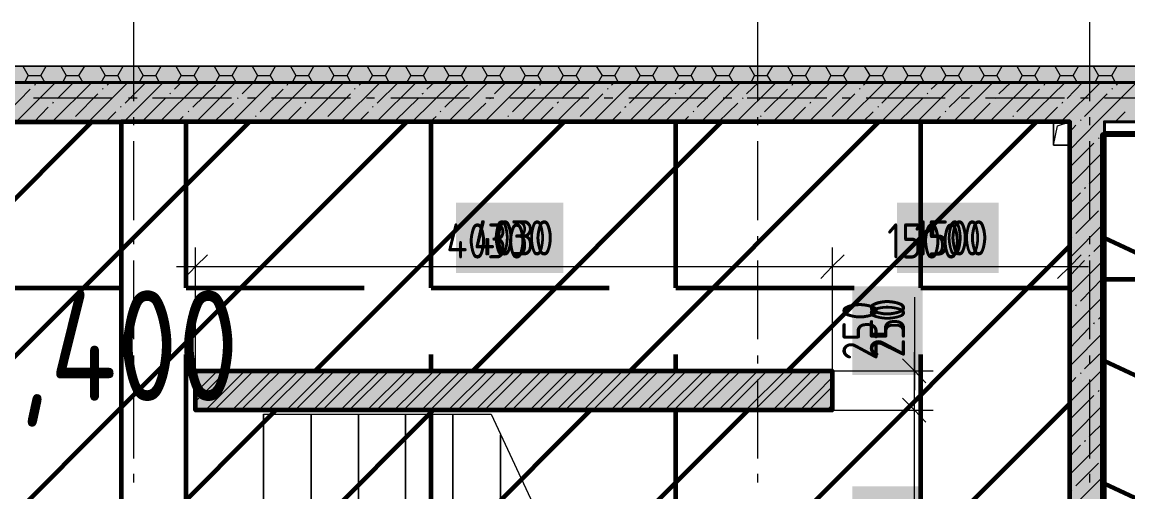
# Model space of a CAD drawing. Header units: millimetres. Extents: x -164500 to 426394, y -23753 to 102118.
# Drawn here: x -62200 to -55198, y 19386 to 22360 of the extents above; entities that cross this region are included whole.
import ezdxf

# ---------------------------------------------------------------- set-up
doc = ezdxf.new("R2010")
doc.units = ezdxf.units.MM
for name, color, linetype, lineweight in [('0) шлифовка', 5, 'Continuous', 60), ('183 стяжка подвал', 160, 'Continuous', 60), ('192 подвал стенки 0.2м гидроиз', 6, 'Continuous', 60), ('414 скб подвал', 160, 'Continuous', 60)]:
    doc.layers.add(name, color=color, linetype=linetype, lineweight=lineweight)
doc.layers.add('PDF _Геометрия', color=7, linetype='Continuous', true_color=0x1f1f1f)
doc.layers.add('PDF _Сплошная заливка', color=7, linetype='Continuous', true_color=0xffffff)
doc.layers.add('PDF _Текст', color=7, linetype='Continuous')
doc.styles.get("Standard").update_dxf_attribs({"font": 'ГОСТ тип А.ttf'})
doc.styles.add('СПДС', font='ГОСТ тип А.ttf', dxfattribs={"width": 0.9})
doc.linetypes.add('зигзаг', pattern='A,0.00254,-5.08,[131,ltypeshp.shx,S=5.08,R=0,X=-5.08,Y=0],-10.16,[131,ltypeshp.shx,S=5.08,R=180,X=5.08,Y=0],-5.08', length=20.32254)
pattern_1 = [(45, (205553.1, 26879), (-498.4042, 498.4042), [])]
pattern_2 = [(0, (205553.1, 26879), (0, 1550.67), [1127.76, -422.91]), (90, (205553.1, 26879), (-1550.67, 9e-14), [1127.76, -422.91])]

msp = doc.modelspace()

# ---------------------------------------------------------------- hatches: boundary and pattern name
at = {"layer": '0) шлифовка', "true_color": 0x2776bb}
h = msp.add_hatch(dxfattribs=at)
h.set_pattern_fill('ANSI31', color=152, scale=222, angle=110)
h.set_pattern_definition([(155, (205553.1, 26879), (-297.8825, -638.811), [])])
h.paths.add_polyline_path([(-45805.689, 11171.427), (-55345.934, 11171.427), (-55345.934, 21656.377), (-45805.689, 21656.377)])
at = {"layer": '183 стяжка подвал'}
h = msp.add_hatch(dxfattribs=at)
h.set_pattern_fill('ANSI31', color=256, scale=222)
h.set_pattern_definition(pattern_1)
h.paths.add_polyline_path([(-61573.359, 21728.394), (-63094.206, 21728.394), (-63094.206, 14191.94), (-61573.359, 14191.94)])
h = msp.add_hatch(dxfattribs=at)
h.set_pattern_fill('ANSI31', color=256, scale=222)
h.set_pattern_definition(pattern_1)
h.paths.add_polyline_path([(-55566.224, 21728.394), (-61573.359, 21728.394), (-61573.359, 18288.484), (-55566.224, 18288.484)])
h.paths.add_polyline_path([(-61103.125, 19902.53), (-61103.125, 20152.475), (-57070.143, 20152.475), (-57070.143, 19902.53)], flags=16)
at = {"layer": '414 скб подвал'}
h = msp.add_hatch(dxfattribs=at)
h.set_pattern_fill('ANGLE', color=256, scale=222)
h.set_pattern_definition(pattern_2)
h.paths.add_polyline_path([(-61573.359, 21728.394), (-63094.206, 21728.394), (-63094.206, 14191.94), (-61573.359, 14191.94)])
h = msp.add_hatch(dxfattribs=at)
h.set_pattern_fill('ANGLE', color=256, scale=222)
h.set_pattern_definition(pattern_2)
h.paths.add_polyline_path([(-55566.224, 21728.394), (-61573.359, 21728.394), (-61573.359, 18288.484), (-55566.224, 18288.484)])
h.paths.add_polyline_path([(-61103.125, 19902.53), (-61103.125, 20152.475), (-57070.143, 20152.475), (-57070.143, 19902.53)], flags=16)
h = msp.add_hatch(dxfattribs=at)
h.set_pattern_fill('ANGLE', color=256, scale=220)
h.set_pattern_definition([(0, (205553.1, 26879), (0, 1536.7), [1117.6, -419.1]), (90, (205553.1, 26879), (-1536.7, 9e-14), [1117.6, -419.1])])
h.paths.add_polyline_path([(-45805.689, 11171.427), (-55345.934, 11171.427), (-55345.934, 21656.377), (-45805.689, 21656.377)])

# ---------------------------------------------------------------- linework, layer by layer
at = {"layer": '0) шлифовка'}
msp.add_lwpolyline([(-45805.689, 11171.427), (-55345.934, 11171.427), (-55345.934, 21656.377), (-45805.689, 21656.377)], close=True, dxfattribs=at)
at = {"layer": '183 стяжка подвал'}
for points in [[(-63094.206, 21728.394), (-61573.359, 21728.394), (-61573.359, 14191.94), (-63094.206, 14191.94)], [(-61573.359, 18288.484), (-55566.224, 18288.484), (-55566.224, 21728.394), (-61573.359, 21728.394)], [(-61103.125, 20152.475), (-57070.143, 20152.475), (-57070.143, 19902.53), (-61103.125, 19902.53)]]:
    msp.add_lwpolyline(points, close=True, dxfattribs=at)
at = {"layer": '192 подвал стенки 0.2м гидроиз'}
msp.add_lwpolyline([(-55358.643, 13971.65), (-55358.643, 21647.904), (-45792.98, 21647.904), (-45792.98, 19027.945)], dxfattribs=at)
at = {"layer": 'PDF _Геометрия', "color": 7, "lineweight": 9}
for points in [[(-61492.869, 21859.721), (-61492.869, 22359.61)], [(-57540.36, 21859.721), (-57540.36, 22359.61)], [(-55439.134, 21859.721), (-55439.134, 22359.61)], [(-62128.32, 21880.903), (-61628.432, 21880.903)], [(-61526.759, 21880.903), (-61471.687, 21880.903)], [(-61374.251, 21880.903), (-60874.362, 21880.903)], [(-60772.69, 21880.903), (-60721.854, 21880.903)], [(-60620.182, 21880.903), (-60120.293, 21880.903)], [(-60018.621, 21880.903), (-59967.785, 21880.903)], [(-59866.113, 21880.903), (-59366.224, 21880.903)], [(-59264.552, 21880.903), (-59213.716, 21880.903)], [(-59112.044, 21880.903), (-58612.155, 21880.903)], [(-58514.719, 21880.903), (-58459.647, 21880.903)], [(-58357.974, 21880.903), (-57858.086, 21880.903)], [(-57760.65, 21880.903), (-57705.578, 21880.903)], [(-57608.142, 21880.903), (-57104.017, 21880.903)], [(-57006.581, 21880.903), (-56951.508, 21880.903)], [(-56854.073, 21880.903), (-56354.184, 21880.903)], [(-56252.512, 21880.903), (-56201.676, 21880.903)], [(-56100.003, 21880.903), (-55600.115, 21880.903)], [(-55498.443, 21880.903), (-55447.607, 21880.903)], [(-55345.934, 21880.903), (-54846.046, 21880.903)], [(-61492.869, 21707.213), (-61492.869, 21758.049)], [(-57540.36, 21707.213), (-57540.36, 21758.049)], [(-55667.896, 21580.122), (-55642.478, 21702.976), (-55566.224, 21728.394)], [(-55439.134, 21707.213), (-55439.134, 21758.049)], [(-61492.869, 21105.652), (-61492.869, 21605.54)], [(-57540.36, 21105.652), (-57540.36, 21605.54)], [(-55439.134, 21105.652), (-55439.134, 21605.54)], [(-61492.869, 20953.144), (-61492.869, 21003.98)], [(-57540.36, 20953.144), (-57540.36, 21003.98)], [(-55439.134, 20953.144), (-55439.134, 21003.98)], [(-61103.125, 20152.475), (-61103.125, 20813.344), (-61103.125, 20931.962)], [(-57070.126, 20931.962), (-57070.126, 20813.344), (-57070.126, 20152.475), (-56549.056, 20152.475), (-56430.438, 20152.475)], [(-55566.224, 20919.253), (-55566.224, 20813.344), (-55566.224, 20690.49)], [(-61492.869, 20351.583), (-61492.869, 20851.471)], [(-61221.743, 20813.344), (-57070.126, 20813.344), (-55447.607, 20813.344)], [(-57540.36, 20351.583), (-57540.36, 20851.471)], [(-55439.134, 20351.583), (-55439.134, 20851.471)], [(-56549.056, 20618.472), (-56549.056, 20139.766), (-56549.056, 20029.621)], [(-61492.869, 20199.074), (-61492.869, 20249.911)], [(-57540.36, 20199.074), (-57540.36, 20249.911)], [(-56549.056, 18207.993), (-56549.056, 19902.53), (-56549.056, 20271.092)], [(-55439.134, 20199.074), (-55439.134, 20249.911)], [(-61492.869, 19597.514), (-61492.869, 20097.402)], [(-57540.36, 19597.514), (-57540.36, 20097.402)], [(-55439.134, 19597.514), (-55439.134, 20097.402)], [(-57070.126, 19902.53), (-56549.056, 19902.53), (-56430.438, 19902.53)], [(-60671.018, 19877.112), (-60671.018, 18326.611)], [(-61492.869, 19445.005), (-61492.869, 19500.078)], [(-57540.36, 19445.005), (-57540.36, 19500.078)], [(-55439.134, 19445.005), (-55439.134, 19500.078)]]:
    msp.add_lwpolyline(points, dxfattribs=at)
for points in [[(-30948.833, 22080.011), (-30948.833, 461.951), (-30948.833, 22080.011), (-31050.505, 22080.011), (-62992.534, 22080.011), (-31050.505, 22080.011)], [(-55667.896, 21728.394), (-55566.224, 21728.394), (-55566.224, 21580.122), (-55667.896, 21580.122)], [(-55566.224, 21728.394), (-55667.896, 21728.394), (-55667.896, 21580.122), (-55566.224, 21580.122)], [(-59772.913, 18326.611), (-60069.457, 18326.611), (-60069.457, 19877.112), (-60069.457, 18326.611), (-60370.238, 18326.611), (-60671.018, 18326.611), (-60671.018, 19877.112), (-60370.238, 19877.112), (-60069.457, 19877.112), (-59772.913, 19877.112), (-59472.133, 19877.112), (-59230.661, 19877.112), (-58921.408, 19216.243), (-58730.773, 19169.643), (-59010.371, 19034.08), (-58815.5, 18987.48), (-58510.483, 18326.611), (-58569.792, 18326.611), (-58870.572, 18326.611), (-59171.352, 18326.611), (-59472.133, 18326.611)], [(-60370.238, 18326.611), (-60370.238, 19877.112)], [(-59772.913, 18326.611), (-59772.913, 19877.112)], [(-59472.133, 18326.611), (-59472.133, 19877.112)], [(-59171.352, 18326.611), (-59171.352, 19745.786)]]:
    msp.add_lwpolyline(points, close=True, dxfattribs=at)
at = {"layer": 'PDF _Геометрия', "color": 251, "lineweight": 9, "true_color": 0x4a4a4a}
for points in [[(-62196.102, 22080.011), (-62162.211, 22020.702), (-62081.72, 22020.702), (-62056.302, 21978.339)], [(-62081.72, 22020.702), (-62047.83, 22080.011)], [(-61954.63, 22080.011), (-61920.739, 22020.702), (-61840.249, 22020.702), (-61814.831, 21978.339)], [(-61840.249, 22020.702), (-61802.122, 22080.011)], [(-61708.922, 22080.011), (-61675.031, 22020.702), (-61594.541, 22020.702), (-61573.359, 21978.339)], [(-61594.541, 22020.702), (-61560.65, 22080.011)], [(-61467.45, 22080.011), (-61433.56, 22020.702), (-61353.069, 22020.702), (-61331.887, 21978.339)], [(-61353.069, 22020.702), (-61319.178, 22080.011)], [(-61225.979, 22080.011), (-61192.088, 22020.702), (-61111.598, 22020.702), (-61086.18, 21978.339)], [(-61111.598, 22020.702), (-61077.707, 22080.011)], [(-60984.507, 22080.011), (-60950.617, 22020.702), (-60870.126, 22020.702), (-60844.708, 21978.339)], [(-60870.126, 22020.702), (-60836.235, 22080.011)], [(-60743.036, 22080.011), (-60709.145, 22020.702), (-60628.654, 22020.702), (-60603.236, 21978.339)], [(-60628.654, 22020.702), (-60594.764, 22080.011)], [(-60501.564, 22080.011), (-60467.673, 22020.702), (-60387.183, 22020.702), (-60361.765, 21978.339)], [(-60387.183, 22020.702), (-60353.292, 22080.011)], [(-60260.093, 22080.011), (-60226.202, 22020.702), (-60141.475, 22020.702), (-60120.293, 21978.339)], [(-60141.475, 22020.702), (-60107.584, 22080.011)], [(-60014.385, 22080.011), (-59980.494, 22020.702), (-59900.003, 22020.702), (-59878.822, 21978.339)], [(-59900.003, 22020.702), (-59866.113, 22080.011)], [(-59772.913, 22080.011), (-59739.022, 22020.702), (-59658.532, 22020.702), (-59637.35, 21978.339)], [(-59658.532, 22020.702), (-59624.641, 22080.011)], [(-59531.442, 22080.011), (-59497.551, 22020.702), (-59417.06, 22020.702), (-59391.642, 21978.339)], [(-59417.06, 22020.702), (-59383.17, 22080.011)], [(-59289.97, 22080.011), (-59256.079, 22020.702), (-59175.589, 22020.702), (-59150.171, 21978.339)], [(-59175.589, 22020.702), (-59141.698, 22080.011)], [(-59048.498, 22080.011), (-59014.608, 22020.702), (-58934.117, 22020.702), (-58908.699, 21978.339)], [(-58934.117, 22020.702), (-58900.226, 22080.011)], [(-58807.027, 22080.011), (-58773.136, 22020.702), (-58692.646, 22020.702), (-58667.228, 21978.339)], [(-58692.646, 22020.702), (-58658.755, 22080.011)], [(-58565.555, 22080.011), (-58527.428, 22020.702), (-58446.938, 22020.702), (-58425.756, 21978.339)], [(-58446.938, 22020.702), (-58413.047, 22080.011)], [(-58319.847, 22080.011), (-58285.957, 22020.702), (-58205.466, 22020.702), (-58184.284, 21978.339)], [(-58205.466, 22020.702), (-58171.575, 22080.011)], [(-58078.376, 22080.011), (-58044.485, 22020.702), (-57963.995, 22020.702), (-57942.813, 21978.339)], [(-57963.995, 22020.702), (-57930.104, 22080.011)], [(-57836.904, 22080.011), (-57803.013, 22020.702), (-57722.523, 22020.702), (-57697.105, 21978.339)], [(-57722.523, 22020.702), (-57688.632, 22080.011)], [(-57595.433, 22080.011), (-57561.542, 22020.702), (-57481.051, 22020.702), (-57455.633, 21978.339)], [(-57481.051, 22020.702), (-57447.161, 22080.011)], [(-57353.961, 22080.011), (-57320.07, 22020.702), (-57239.58, 22020.702), (-57214.162, 21978.339)], [(-57239.58, 22020.702), (-57205.689, 22080.011)], [(-57112.489, 22080.011), (-57078.599, 22020.702), (-56998.108, 22020.702), (-56972.69, 21978.339)], [(-56998.108, 22020.702), (-56959.981, 22080.011)], [(-56866.782, 22080.011), (-56832.891, 22020.702), (-56752.4, 22020.702), (-56731.219, 21978.339)], [(-56752.4, 22020.702), (-56718.51, 22080.011)], [(-56625.31, 22080.011), (-56591.419, 22020.702), (-56510.929, 22020.702), (-56489.747, 21978.339)], [(-56510.929, 22020.702), (-56477.038, 22080.011)], [(-56383.838, 22080.011), (-56349.948, 22020.702), (-56269.457, 22020.702), (-56244.039, 21978.339)], [(-56269.457, 22020.702), (-56235.566, 22080.011)], [(-56142.367, 22080.011), (-56108.476, 22020.702), (-56027.986, 22020.702), (-56002.568, 21978.339)], [(-56027.986, 22020.702), (-55994.095, 22080.011)], [(-55900.895, 22080.011), (-55867.005, 22020.702), (-55786.514, 22020.702), (-55761.096, 21978.339)], [(-55786.514, 22020.702), (-55752.623, 22080.011)], [(-55659.424, 22080.011), (-55625.533, 22020.702), (-55545.042, 22020.702), (-55519.624, 21978.339)], [(-55545.042, 22020.702), (-55511.152, 22080.011)], [(-55417.952, 22080.011), (-55384.061, 22020.702), (-55299.335, 22020.702), (-55278.153, 21978.339)], [(-55299.335, 22020.702), (-55265.444, 22080.011)], [(-62183.392, 21978.339), (-62162.211, 22020.702)], [(-61941.921, 21978.339), (-61920.739, 22020.702)], [(-61700.449, 21978.339), (-61675.031, 22020.702)], [(-61458.978, 21978.339), (-61433.56, 22020.702)], [(-61217.506, 21978.339), (-61192.088, 22020.702)], [(-60976.035, 21978.339), (-60950.617, 22020.702)], [(-60730.327, 21978.339), (-60709.145, 22020.702)], [(-60488.855, 21978.339), (-60467.673, 22020.702)], [(-60247.384, 21978.339), (-60226.202, 22020.702)], [(-60005.912, 21978.339), (-59980.494, 22020.702)], [(-59764.44, 21978.339), (-59739.022, 22020.702)], [(-59522.969, 21978.339), (-59497.551, 22020.702)], [(-59281.497, 21978.339), (-59256.079, 22020.702)], [(-59035.789, 21978.339), (-59014.608, 22020.702)], [(-58794.318, 21978.339), (-58773.136, 22020.702)], [(-58552.846, 21978.339), (-58527.428, 22020.702)], [(-58311.375, 21978.339), (-58285.957, 22020.702)], [(-58069.903, 21978.339), (-58044.485, 22020.702)], [(-57828.432, 21978.339), (-57803.013, 22020.702)], [(-57582.724, 21978.339), (-57561.542, 22020.702)], [(-57341.252, 21978.339), (-57320.07, 22020.702)], [(-57099.78, 21978.339), (-57078.599, 22020.702)], [(-56858.309, 21978.339), (-56832.891, 22020.702)], [(-56616.837, 21978.339), (-56591.419, 22020.702)], [(-56375.366, 21978.339), (-56349.948, 22020.702)], [(-56133.894, 21978.339), (-56108.476, 22020.702)], [(-55888.186, 21978.339), (-55867.005, 22020.702)], [(-55646.715, 21978.339), (-55625.533, 22020.702)], [(-55405.243, 21978.339), (-55384.061, 22020.702)]]:
    msp.add_lwpolyline(points, dxfattribs=at)
at = {"layer": 'PDF _Геометрия', "color": 7, "lineweight": 40}
msp.add_lwpolyline([(-53448.052, 21978.339), (-62907.807, 21978.339), (-62992.534, 21978.339), (-62907.807, 21978.339)], close=True, dxfattribs=at)
at = {"layer": 'PDF _Геометрия', "lineweight": 9}
for points in [[(-62289.301, 21791.94), (-62149.502, 21935.975)], [(-62238.465, 21728.394), (-61988.521, 21978.339)], [(-62119.847, 21961.393), (-62115.611, 21969.866)], [(-62009.702, 21728.394), (-61759.758, 21978.339)], [(-61975.812, 21876.666), (-61874.139, 21978.339)], [(-61780.94, 21728.394), (-61530.996, 21978.339)], [(-61691.977, 21935.975), (-61687.74, 21940.212)], [(-61662.322, 21961.393), (-61645.377, 21978.339)], [(-61556.414, 21728.394), (-61306.469, 21978.339)], [(-61547.941, 21847.012), (-61416.614, 21978.339)], [(-61327.651, 21728.394), (-61077.707, 21978.339)], [(-61234.452, 21935.975), (-61192.088, 21978.339)], [(-61120.07, 21821.594), (-60976.035, 21961.393)], [(-61098.889, 21728.394), (-60848.944, 21978.339)], [(-60870.126, 21728.394), (-60620.182, 21978.339)], [(-60806.581, 21906.321), (-60734.563, 21978.339)], [(-60692.2, 21791.94), (-60548.164, 21935.975)], [(-60641.364, 21728.394), (-60391.419, 21978.339)], [(-60522.746, 21961.393), (-60518.51, 21969.866)], [(-60412.601, 21728.394), (-60162.657, 21978.339)], [(-60378.71, 21876.666), (-60277.038, 21978.339)], [(-60183.838, 21728.394), (-59933.894, 21978.339)], [(-60094.875, 21935.975), (-60090.639, 21940.212)], [(-60065.221, 21961.393), (-60048.275, 21978.339)], [(-59955.076, 21728.394), (-59705.132, 21978.339)], [(-59950.84, 21847.012), (-59819.513, 21978.339)], [(-59730.55, 21728.394), (-59476.369, 21978.339)], [(-59637.35, 21935.975), (-59590.75, 21978.339)], [(-59522.969, 21821.594), (-59378.933, 21961.393)], [(-59501.787, 21728.394), (-59251.843, 21978.339)], [(-59273.025, 21728.394), (-59023.08, 21978.339)], [(-59209.479, 21906.321), (-59137.462, 21978.339)], [(-59095.098, 21791.94), (-58951.063, 21935.975)], [(-59044.262, 21728.394), (-58794.318, 21978.339)], [(-58921.408, 21961.393), (-58917.172, 21969.866)], [(-58815.5, 21728.394), (-58565.555, 21978.339)], [(-58781.609, 21876.666), (-58679.937, 21978.339)], [(-58586.737, 21728.394), (-58336.793, 21978.339)], [(-58493.537, 21935.975), (-58489.301, 21940.212)], [(-58468.119, 21961.393), (-58451.174, 21978.339)], [(-58357.974, 21728.394), (-58108.03, 21978.339)], [(-58353.738, 21847.012), (-58222.411, 21978.339)], [(-58129.212, 21728.394), (-57879.268, 21978.339)], [(-58040.249, 21935.975), (-57993.649, 21978.339)], [(-57925.867, 21821.594), (-57781.832, 21961.393)], [(-57900.449, 21728.394), (-57650.505, 21978.339)], [(-57675.923, 21728.394), (-57425.979, 21978.339)], [(-57612.378, 21906.321), (-57536.124, 21978.339)], [(-57497.997, 21791.94), (-57353.961, 21935.975)], [(-57447.161, 21728.394), (-57197.216, 21978.339)], [(-57324.307, 21961.393), (-57320.07, 21969.866)], [(-57218.398, 21728.394), (-56968.454, 21978.339)], [(-57184.507, 21876.666), (-57082.835, 21978.339)], [(-56989.636, 21728.394), (-56739.691, 21978.339)], [(-56896.436, 21935.975), (-56892.2, 21940.212)], [(-56871.018, 21961.393), (-56854.073, 21978.339)], [(-56760.873, 21728.394), (-56510.929, 21978.339)], [(-56756.637, 21847.012), (-56625.31, 21978.339)], [(-56532.11, 21728.394), (-56282.166, 21978.339)], [(-56443.147, 21935.975), (-56396.547, 21978.339)], [(-56328.766, 21821.594), (-56184.73, 21961.393)], [(-56303.348, 21728.394), (-56053.404, 21978.339)], [(-56074.585, 21728.394), (-55824.641, 21978.339)], [(-56015.277, 21906.321), (-55939.022, 21978.339)], [(-55900.895, 21791.94), (-55756.86, 21935.975)], [(-55850.059, 21728.394), (-55595.879, 21978.339)], [(-55727.205, 21961.393), (-55722.969, 21969.866)], [(-55621.297, 21728.394), (-55371.352, 21978.339)], [(-55583.17, 21876.666), (-55485.734, 21978.339)], [(-55566.224, 21550.468), (-55392.534, 21728.394), (-55142.59, 21978.339)], [(-55299.335, 21935.975), (-55295.098, 21940.212)], [(-55269.68, 21961.393), (-55256.971, 21978.339)], [(-62005.466, 21847.012), (-62001.23, 21855.485)], [(-61861.43, 21762.285), (-61721.631, 21906.321)], [(-61433.56, 21736.867), (-61293.76, 21876.666)], [(-61264.106, 21906.321), (-61259.87, 21910.557)], [(-60836.235, 21876.666), (-60831.999, 21880.903)], [(-60408.365, 21847.012), (-60404.128, 21855.485)], [(-60264.329, 21762.285), (-60120.293, 21906.321)], [(-59836.458, 21736.867), (-59692.423, 21876.666)], [(-59667.005, 21906.321), (-59658.532, 21910.557)], [(-59239.134, 21876.666), (-59230.661, 21880.903)], [(-58811.263, 21847.012), (-58802.79, 21855.485)], [(-58667.228, 21762.285), (-58523.192, 21906.321)], [(-58239.357, 21736.867), (-58095.321, 21876.666)], [(-58065.667, 21906.321), (-58061.43, 21910.557)], [(-57637.796, 21876.666), (-57633.56, 21880.903)], [(-57209.925, 21847.012), (-57205.689, 21855.485)], [(-57070.126, 21762.285), (-56926.09, 21906.321)], [(-56642.255, 21736.867), (-56498.22, 21876.666)], [(-56468.565, 21906.321), (-56464.329, 21910.557)], [(-56040.695, 21876.666), (-56036.458, 21880.903)], [(-55612.824, 21847.012), (-55608.588, 21855.485)], [(-55473.025, 21762.285), (-55328.989, 21906.321)], [(-62124.084, 21728.394), (-62035.12, 21821.594)], [(-61670.795, 21728.394), (-61607.25, 21791.94)], [(-61577.595, 21821.594), (-61573.359, 21825.83)], [(-61149.725, 21791.94), (-61145.488, 21796.176)], [(-60984.507, 21728.394), (-60861.653, 21847.012)], [(-60526.982, 21728.394), (-60433.783, 21821.594)], [(-60069.457, 21728.394), (-60005.912, 21791.94)], [(-59980.494, 21821.594), (-59976.258, 21825.83)], [(-59552.623, 21791.94), (-59548.387, 21796.176)], [(-59387.406, 21728.394), (-59264.552, 21847.012)], [(-58929.881, 21728.394), (-58836.681, 21821.594)], [(-58472.356, 21728.394), (-58408.811, 21791.94)], [(-58383.392, 21821.594), (-58374.92, 21825.83)], [(-57951.285, 21791.94), (-57947.049, 21796.176)], [(-57790.304, 21728.394), (-57667.45, 21847.012)], [(-57332.779, 21728.394), (-57239.58, 21821.594)], [(-56875.254, 21728.394), (-56811.709, 21791.94)], [(-56782.055, 21821.594), (-56777.818, 21825.83)], [(-56354.184, 21791.94), (-56349.948, 21796.176)], [(-56188.967, 21728.394), (-56070.349, 21847.012)], [(-55735.678, 21728.394), (-55642.478, 21821.594)], [(-55278.153, 21728.394), (-55214.608, 21791.94)], [(-61891.085, 21736.867), (-61886.848, 21741.103)], [(-61213.27, 21728.394), (-61179.379, 21762.285)], [(-60755.745, 21728.394), (-60751.508, 21736.867)], [(-60721.854, 21762.285), (-60717.618, 21766.521)], [(-60293.983, 21736.867), (-60289.747, 21741.103)], [(-59616.168, 21728.394), (-59578.041, 21762.285)], [(-59158.643, 21728.394), (-59150.171, 21736.867)], [(-59124.753, 21762.285), (-59120.516, 21766.521)], [(-58696.882, 21736.867), (-58688.409, 21741.103)], [(-58014.831, 21728.394), (-57980.94, 21762.285)], [(-57561.542, 21728.394), (-57553.069, 21736.867)], [(-57523.415, 21762.285), (-57519.178, 21766.521)], [(-57095.544, 21736.867), (-57091.308, 21741.103)], [(-56417.729, 21728.394), (-56383.838, 21762.285)], [(-55960.204, 21728.394), (-55955.968, 21736.867)], [(-55926.313, 21762.285), (-55922.077, 21766.521)], [(-55498.443, 21736.867), (-55494.206, 21741.103)], [(-55566.224, 21664.849), (-55528.097, 21707.213)], [(-55358.643, 21647.904), (-55345.934, 21656.377)], [(-55557.751, 21448.796), (-55413.716, 21592.831)], [(-55384.061, 21622.486), (-55379.825, 21626.722)], [(-55566.224, 21325.942), (-55345.934, 21546.232)], [(-55443.37, 21334.414), (-55345.934, 21431.85)], [(-55566.224, 21097.179), (-55345.934, 21317.469)], [(-55473.025, 21308.996), (-55464.552, 21313.233)], [(-55566.224, 21211.56), (-55498.443, 21279.342)], [(-55528.097, 21020.925), (-55384.061, 21164.961)], [(-55358.643, 21194.615), (-55350.171, 21198.851)], [(-55566.224, 20868.417), (-55345.934, 21088.707)], [(-55557.751, 20991.271), (-55553.515, 20999.743)], [(-55413.716, 20906.544), (-55345.934, 20974.325)], [(-55443.37, 20876.889), (-55439.134, 20885.362)], [(-55566.224, 20639.654), (-55345.934, 20859.944)], [(-55566.224, 20754.035), (-55473.025, 20851.471)], [(-55498.443, 20593.054), (-55358.643, 20737.09)], [(-55566.224, 20410.892), (-55345.934, 20631.181)], [(-55566.224, 20525.273), (-55557.751, 20537.982)], [(-55528.097, 20563.4), (-55523.861, 20571.873)], [(-55413.716, 20449.019), (-55409.479, 20457.491)], [(-55384.061, 20478.673), (-55345.934, 20516.8)], [(-55566.224, 20296.51), (-55443.37, 20423.601)], [(-55566.224, 20182.129), (-55345.934, 20402.419)], [(-55473.025, 20165.184), (-55345.934, 20288.038)], [(-55566.224, 19953.366), (-55345.934, 20173.656)], [(-55566.224, 20067.748), (-55528.097, 20110.111)], [(-55498.443, 20135.529), (-55494.206, 20139.766)], [(-55384.061, 20021.148), (-55379.825, 20029.621)], [(-55358.643, 20050.802), (-55345.934, 20059.275)], [(-55557.751, 19851.694), (-55413.716, 19995.73)], [(-55566.224, 19724.604), (-55345.934, 19944.894)], [(-55443.37, 19737.313), (-55345.934, 19830.513)], [(-55566.224, 19495.841), (-55345.934, 19716.131)], [(-55566.224, 19610.223), (-55498.443, 19682.241)], [(-55473.025, 19707.659), (-55464.552, 19711.895)], [(-55528.097, 19423.824), (-55384.061, 19567.859)], [(-55358.643, 19593.277), (-55350.171, 19601.75)], [(-55566.224, 19271.315), (-55345.934, 19491.605)], [(-55557.751, 19394.169), (-55553.515, 19398.406)]]:
    msp.add_lwpolyline(points, dxfattribs=at)
at = {"layer": 'PDF _Геометрия', "color": 7, "lineweight": 40}
msp.add_lwpolyline([(-63094.206, 21728.394), (-55566.224, 21728.394), (-55566.224, 18326.611), (-61353.069, 18326.611), (-61573.359, 18326.611), (-61573.359, 14191.94), (-61670.795, 14191.94), (-61670.795, 13971.65), (-61353.069, 13971.65), (-61353.069, 14191.94), (-61353.069, 16183.021), (-57650.505, 16183.021), (-57650.505, 15784.805), (-57430.215, 15784.805), (-57430.215, 16183.021), (-57430.215, 16403.311), (-58429.992, 16403.311), (-58429.992, 18106.321), (-55345.934, 18106.321), (-55345.934, 18326.611), (-55345.934, 21728.394), (-53448.052, 21728.394), (-50592.757, 21728.394)], dxfattribs=at)
at = {"layer": 'PDF _Геометрия', "color": 7, "lineweight": 18}
for points in [[(-61026.871, 20885.362), (-61103.125, 20813.344), (-61175.143, 20737.09)], [(-56993.872, 20885.362), (-57070.126, 20813.344), (-57142.144, 20737.09)], [(-55494.206, 20885.362), (-55566.224, 20813.344), (-55642.478, 20737.09)], [(-56625.31, 20228.729), (-56549.056, 20152.475), (-56477.038, 20076.22)], [(-56625.31, 19978.785), (-56549.056, 19902.53), (-56477.038, 19826.276)]]:
    msp.add_lwpolyline(points, dxfattribs=at)
at = {"layer": 'PDF _Геометрия', "color": 15, "lineweight": 9, "true_color": 0xa54a4a}
for points in [[(-61103.125, 20012.675), (-60963.326, 20152.475)], [(-61103.125, 20127.057), (-61077.707, 20152.475)], [(-61103.125, 19957.603), (-60904.017, 20152.475)], [(-61039.58, 19902.53), (-60789.636, 20152.475)], [(-60984.507, 19902.53), (-60734.563, 20152.475)], [(-60870.126, 19902.53), (-60620.182, 20152.475)], [(-60815.054, 19902.53), (-60560.873, 20152.475)], [(-60700.672, 19902.53), (-60450.728, 20152.475)], [(-60641.364, 19902.53), (-60391.419, 20152.475)], [(-60526.982, 19902.53), (-60277.038, 20152.475)], [(-60471.91, 19902.53), (-60221.966, 20152.475)], [(-60357.529, 19902.53), (-60107.584, 20152.475)], [(-60298.22, 19902.53), (-60048.275, 20152.475)], [(-60183.838, 19902.53), (-59933.894, 20152.475)], [(-60128.766, 19902.53), (-59878.822, 20152.475)], [(-60014.385, 19902.53), (-59764.44, 20152.475)], [(-59955.076, 19902.53), (-59705.132, 20152.475)], [(-59844.931, 19902.53), (-59590.75, 20152.475)], [(-59785.622, 19902.53), (-59535.678, 20152.475)], [(-59671.241, 19902.53), (-59421.297, 20152.475)], [(-59616.168, 19902.53), (-59366.224, 20152.475)], [(-59501.787, 19902.53), (-59251.843, 20152.475)], [(-59442.478, 19902.53), (-59192.534, 20152.475)], [(-59328.097, 19902.53), (-59078.153, 20152.475)], [(-59273.025, 19902.53), (-59023.08, 20152.475)], [(-59158.643, 19902.53), (-58908.699, 20152.475)], [(-59099.335, 19902.53), (-58849.39, 20152.475)], [(-58984.953, 19902.53), (-58735.009, 20152.475)], [(-58929.881, 19902.53), (-58679.937, 20152.475)], [(-58815.5, 19902.53), (-58565.555, 20152.475)], [(-58760.427, 19902.53), (-58510.483, 20152.475)], [(-58646.046, 19902.53), (-58396.102, 20152.475)], [(-58586.737, 19902.53), (-58336.793, 20152.475)], [(-58472.356, 19902.53), (-58222.411, 20152.475)], [(-58417.283, 19902.53), (-58167.339, 20152.475)], [(-58302.902, 19902.53), (-58052.958, 20152.475)], [(-58243.593, 19902.53), (-57993.649, 20152.475)], [(-58129.212, 19902.53), (-57879.268, 20152.475)], [(-58074.139, 19902.53), (-57824.195, 20152.475)], [(-57959.758, 19902.53), (-57709.814, 20152.475)], [(-57904.686, 19902.53), (-57650.505, 20152.475)], [(-57790.304, 19902.53), (-57540.36, 20152.475)], [(-57730.996, 19902.53), (-57481.051, 20152.475)], [(-57616.614, 19902.53), (-57366.67, 20152.475)], [(-57561.542, 19902.53), (-57311.598, 20152.475)], [(-57447.161, 19902.53), (-57197.216, 20152.475)], [(-57387.852, 19902.53), (-57137.908, 20152.475)], [(-57273.471, 19902.53), (-57070.126, 20110.111)], [(-57218.398, 19902.53), (-57070.126, 20050.802)], [(-57104.017, 19902.53), (-57070.126, 19936.421)]]:
    msp.add_lwpolyline(points, dxfattribs=at)
at = {"layer": 'PDF _Геометрия', "color": 16, "lineweight": 9, "true_color": 0x800000}
msp.add_lwpolyline([(-57070.126, 20152.475), (-61103.125, 20152.475), (-61103.125, 19902.53), (-57070.126, 19902.53)], close=True, dxfattribs=at)
at = {"layer": 'PDF _Сплошная заливка', "linetype": 'зигзаг', "lineweight": 5, "transparency": 33554559}
for points in [[(-62992.534, 22080.011), (-62992.534, 21978.339), (-31050.505, 22080.011), (-31050.505, 21978.339)], [(-63094.206, 21978.339), (-63094.206, 21728.394), (-53448.052, 21978.339), (-53448.052, 21728.394)], [(-55566.224, 21728.394), (-55566.224, 18326.611), (-55345.951, 21728.394), (-55345.951, 18326.611)], [(-61103.125, 20152.475), (-61103.125, 19902.53), (-57070.143, 20152.475), (-57070.143, 19902.53)]]:
    msp.add_solid(points, dxfattribs=at)

# ---------------------------------------------------------------- texts
at = {"linetype": 'зигзаг', "char_height": 222.8704, "attachment_point": 4, "style": 'СПДС', "bg_fill": 1, "box_fill_scale": 1.5, "bg_fill_color": 7, "bg_fill_true_color": 16777215, "bg_fill_transparency": 0}
for s, insert in [('4030', (-59340.229, 20993.356)), ('1500', (-56548.362, 20993.356))]:
    msp.add_mtext(s, dxfattribs=dict(at, insert=insert))
at = {"insert": (-62998.044, 20229.751), "char_height": 700, "attachment_point": 4}
msp.add_mtext('-3,400', dxfattribs=at)
at = {"linetype": 'зигзаг', "char_height": 222.8704, "attachment_point": 4, "rotation": 90, "style": 'СПДС', "bg_fill": 1, "box_fill_scale": 1.5, "bg_fill_color": 7, "bg_fill_true_color": 16777215, "bg_fill_transparency": 0}
for s, insert in [('250', (-56720.638, 20236.437)), ('1575', (-56720.638, 18880.757))]:
    msp.add_mtext(s, dxfattribs=dict(at, insert=insert))
at = {"layer": 'PDF _Текст', "linetype": 'зигзаг', "char_height": 222.8704, "attachment_point": 4}
for s, insert in [('4030', (-59513.67, 20974.204)), ('4030', (-59340.229, 20993.356)), ('1500', (-56721.804, 20974.204)), ('1500', (-56548.362, 20993.356))]:
    msp.add_mtext(s, dxfattribs=dict(at, insert=insert))
at = {"layer": 'PDF _Текст', "linetype": 'зигзаг', "char_height": 222.8704, "attachment_point": 4, "rotation": 90}
for insert in [(-56720.638, 20236.437), (-56894.08, 20217.284)]:
    msp.add_mtext('250', dxfattribs=dict(at, insert=insert))

doc.saveas('drawing.dxf')
